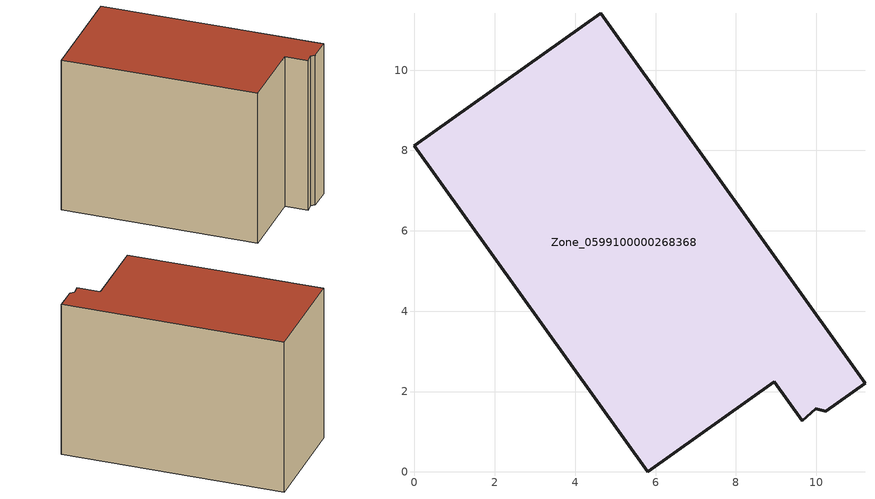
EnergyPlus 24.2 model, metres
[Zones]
Zone_0599100000268368
 floor ground (C_G): 0,8.11 4.63,11.42 11.21,2.21 10.24,1.51 9.98,1.57 9.65,1.27 8.95,2.25 5.8,0 z0
 wall outside (C_F): 4.63,11.42 0,8.11 5.8,0 8.95,2.25 9.65,1.27 9.98,1.57 10.24,1.51 11.21,2.21 4.63,11.42 z0:8.18
 roof outside (C_R): 9.65,1.27 9.98,1.57 10.24,1.51 11.21,2.21 4.63,11.42 0,8.11 5.8,0 8.95,2.25 z8.18
[BUILDING]
Pand.0599100000268368: North Axis=0; Terrain=City; Loads Convergence Tolerance Value=0.04; Temperature Convergence Tolerance Value=0.4; Solar Distribution=FullExterior; Maximum Number of Warmup Days=25; Minimum Number of Warmup Days=1
[Site:Location]
Rotterdam.The.Hague.AP_ZH_NLD Design_Conditions: Latitude=51.96; Longitude=4.45; Time Zone=1; Elevation=-4.5
[SITE:GROUNDTEMPERATURE:BUILDINGSURFACE]
18, 18, 18, 18, 18, 18, 18, 18, 18, 18, 18, 18
[MATERIAL] Thermal Absorptance=0.9; Solar Absorptance=0.7; Visible Absorptance=0.7
Name | Roughness | Thickness | Conductivity | Density | Specific Heat
G.TI.1975-1991 | MediumSmooth | 0.15 | 0.288461 | 540 | 1210
F.TI.1975-1991 | Rough | 0.3 | 0.230769 | 1920 | 840
R.TI.1975-1991 | MediumRough | 0.2 | 0.153846 | 1500 | 1000
[CONSTRUCTION]
C_G: G.TI.1975-1991
C_F: F.TI.1975-1991
C_R: R.TI.1975-1991
[ZONE]
Zone_0599100000268368: Type=1; Multiplier=1; Ceiling Height=Autocalculate; Volume=Autocalculate; Floor Area=autocalculate; Part of Total Floor Area=Yes
[ZONEINFILTRATION:DESIGNFLOWRATE]
Infil_Zone_0599100000268368: Zone or ZoneList or Space or SpaceList=Zone_0599100000268368; Schedule=AlwaysOn; Design Flow Rate Calculation Method=Flow/Area; Flow Rate per Floor Area=0.003; Constant Term Coefficient=1; Temperature Term Coefficient=0; Velocity Term Coefficient=0; Velocity Squared Term Coefficient=0
[HVACTEMPLATE:ZONE:IDEALLOADSAIRSYSTEM]
Zone_0599100000268368: Maximum Heating Supply Air Temperature=50; Minimum Cooling Supply Air Temperature=13; Maximum Heating Supply Air Humidity Ratio=0.0156; Minimum Cooling Supply Air Humidity Ratio=0.0077; Heating Limit=NoLimit; Cooling Limit=NoLimit; Dehumidification Control Type=ConstantSensibleHeatRatio; Cooling Sensible Heat Ratio=0.7; Dehumidification Setpoint=60; Humidification Control Type=None; Humidification Setpoint=30; Outdoor Air Method=None; Outdoor Air Flow Rate per Person=0.00944; Outdoor Air Flow Rate per Zone Floor Area=0; Outdoor Air Flow Rate per Zone=0; Demand Controlled Ventilation Type=None; Outdoor Air Economizer Type=NoEconomizer; Heat Recovery Type=None; Sensible Heat Recovery Effectiveness=0.7; Latent Heat Recovery Effectiveness=0.65
[ZONECONTROL:THERMOSTAT]
ThermostatControl_Zone_0599100000268368: Zone or ZoneList=Zone_0599100000268368; Control Type Schedule=DualSetpointControlType; Control 1=Thermostat_Zone_0599100000268368; Temperature Difference Between Cutout And Setpoint=0
[THERMOSTATSETPOINT:DUALSETPOINT]
Thermostat_Zone_0599100000268368: Heating Setpoint Temperature Schedule=HeatingSetpoint_Zone_0599100000268368; Cooling Setpoint Temperature Schedule=CoolingSetpoint_Zone_0599100000268368
[SCHEDULE:COMPACT]
HeatingSetpoint_Zone_0599100000268368: Through: 12/31, For: AllDays, Until: 24:00, 21
CoolingSetpoint_Zone_0599100000268368: Through: 12/31, For: AllDays, Until: 24:00, 24
DualSetpointControlType: Through: 12/31, For: AllDays, Until: 24:00, 4
AlwaysOn: Through: 12/31, For: AllDays, Until: 24:00, 1
